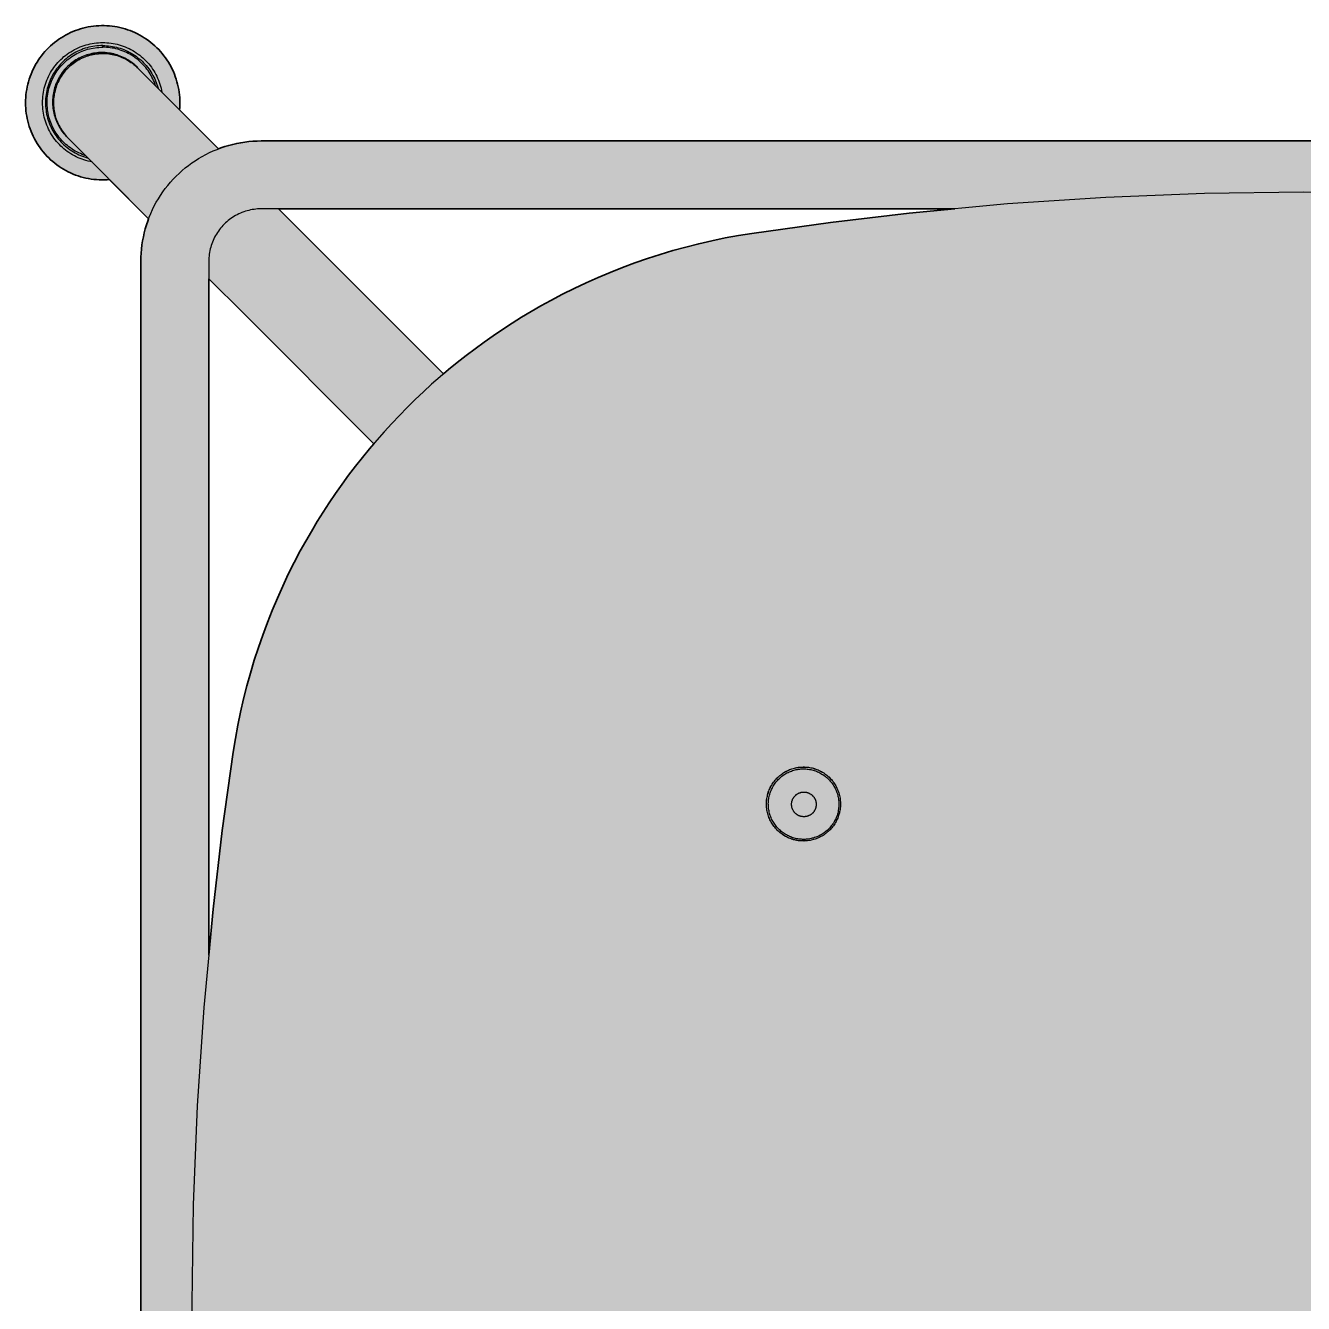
# Model space of a CAD drawing. Header units: millimetres. Extents: x 0 to 1659, y 0 to 753.
# Drawn here: x 1244.9 to 1451.8, y 546 to 753 of the extents above; entities that cross this region are included whole.
import ezdxf

# ---------------------------------------------------------------- set-up
doc = ezdxf.new("R2010")
doc.units = ezdxf.units.MM
doc.layers.add('Blocks', color=7, linetype='Continuous')
doc.layers.add('Blocks$Fill', color=7, linetype='Continuous', true_color=0xffffff)
doc.layers.add('Blocks$Inner', color=7, linetype='Continuous', lineweight=25, true_color=0x007f00)
doc.layers.add('Blocks$Outline', color=7, linetype='Continuous', lineweight=35, true_color=0xff3f3f)

# ---------------------------------------------------------------- blocks, each defined once
blk = doc.blocks.new('Soft Edge 80 Barstool High Top')
at = {"layer": 'Blocks$Fill'}
h = blk.add_hatch(color=256, dxfattribs=at)
h.paths.add_polyline_path([(526.2, -211.14), (527.05, -211.09), (527.48, -211.09), (527.91, -211.11), (528.34, -211.13), (528.77, -211.18), (529.2, -211.23), (529.63, -211.31), (530.05, -211.39), (530.47, -211.5), (530.89, -211.61), (531.3, -211.74), (531.71, -211.89), (532.11, -212.05), (532.51, -212.22), (532.9, -212.41), (533.28, -212.61), (533.66, -212.82), (534.03, -213.05), (534.39, -213.28), (534.74, -213.54), (535.09, -213.8), (535.42, -214.07), (535.75, -214.36), (536.06, -214.66), (536.36, -214.97), (536.66, -215.28), (536.94, -215.61), (537.21, -215.95), (537.47, -216.3), (537.71, -216.65), (537.95, -217.02), (538.17, -217.39), (538.38, -217.77), (538.57, -218.15), (538.75, -218.55), (538.92, -218.95), (539.08, -219.35), (539.22, -219.76), (539.34, -220.17), (539.45, -220.59), (539.55, -221.01), (539.63, -221.44), (539.7, -221.87), (539.75, -222.3), (539.79, -222.73), (539.81, -223.16), (539.82, -223.59), (539.81, -224.02), (539.79, -224.45), (539.75, -224.88), (539.7, -225.31), (539.63, -225.74), (539.55, -226.16), (539.45, -226.58), (539.34, -227), (539.22, -227.41), (539.08, -227.82), (538.93, -228.22), (538.76, -228.62), (538.58, -229.01), (538.39, -229.4), (538.18, -229.78), (537.96, -230.15), (537.73, -230.51), (537.48, -230.87), (537.22, -231.21), (536.95, -231.55), (536.67, -231.88), (536.38, -232.2), (536.08, -232.51), (535.77, -232.8), (535.44, -233.09), (535.11, -233.36), (534.77, -233.63), (534.42, -233.88), (534.06, -234.12), (533.69, -234.34), (533.32, -234.56), (532.93, -234.76), (532.55, -234.95), (532.15, -235.12), (531.75, -235.28), (531.34, -235.42), (530.93, -235.56), (530.52, -235.67), (530.1, -235.78), (529.68, -235.87), (529.25, -235.94), (528.82, -236), (528.39, -236.04), (527.96, -236.07), (527.53, -236.09), (527.1, -236.09), (526.67, -236.07), (526.24, -236.04), (525.81, -236), (525.38, -235.94), (524.96, -235.87), (524.54, -235.78), (524.12, -235.67), (523.7, -235.56), (523.29, -235.42), (522.88, -235.28), (522.48, -235.12), (522.09, -234.95), (521.7, -234.76), (521.32, -234.56), (520.94, -234.34), (520.58, -234.12), (520.22, -233.88), (519.87, -233.63), (519.52, -233.36), (519.19, -233.09), (518.87, -232.8), (518.55, -232.51), (518.25, -232.2), (517.96, -231.88), (517.68, -231.55), (517.41, -231.21), (517.15, -230.87), (516.91, -230.51), (516.68, -230.15), (516.46, -229.78), (516.25, -229.4), (516.05, -229.01), (515.87, -228.62), (515.71, -228.22), (515.55, -227.82), (515.42, -227.41), (515.29, -227), (515.18, -226.58), (515.08, -226.16), (515, -225.74), (514.94, -225.31), (514.88, -224.88), (514.85, -224.45), (514.82, -224.02), (514.82, -223.59), (514.82, -223.21), (514.84, -222.83), (514.87, -222.44), (508.56, -216.13), (507.54, -216.49), (506.91, -216.68), (506.26, -216.85), (505.61, -217), (504.96, -217.12), (504.3, -217.22), (503.64, -217.3), (502.98, -217.36), (502.31, -217.39), (501.65, -217.4), (163.41, -217.39), (162.74, -217.36), (162.08, -217.3), (161.42, -217.22), (160.76, -217.12), (160.11, -217), (159.46, -216.85), (158.81, -216.68), (158.17, -216.49), (157.54, -216.28), (157.16, -216.13), (150.85, -222.44), (150.9, -223.21), (150.9, -223.59), (150.89, -224.02), (150.87, -224.45), (150.83, -224.88), (150.78, -225.31), (150.72, -225.74), (150.63, -226.16), (150.54, -226.58), (150.43, -227), (150.3, -227.41), (150.16, -227.82), (150.01, -228.22), (149.84, -228.62), (149.66, -229.01), (149.47, -229.4), (149.26, -229.78), (149.04, -230.15), (148.81, -230.51), (148.56, -230.87), (148.31, -231.21), (148.04, -231.55), (147.76, -231.88), (147.47, -232.2), (147.16, -232.51), (146.85, -232.8), (146.53, -233.09), (146.2, -233.36), (145.85, -233.63), (145.5, -233.88), (145.14, -234.12), (144.78, -234.34), (144.4, -234.56), (144.02, -234.76), (143.63, -234.95), (143.23, -235.12), (142.83, -235.28), (142.43, -235.42), (142.02, -235.56), (141.6, -235.67), (141.18, -235.78), (140.76, -235.87), (140.34, -235.94), (139.91, -236), (139.48, -236.04), (139.05, -236.07), (138.62, -236.09), (138.19, -236.09), (137.75, -236.07), (137.32, -236.04), (136.89, -236), (136.47, -235.94), (136.04, -235.87), (135.62, -235.78), (135.2, -235.67), (134.79, -235.56), (134.37, -235.42), (133.97, -235.28), (133.57, -235.12), (133.17, -234.95), (132.78, -234.76), (132.4, -234.56), (132.03, -234.34), (131.66, -234.12), (131.3, -233.88), (130.95, -233.63), (130.61, -233.36), (130.28, -233.09), (129.95, -232.8), (129.64, -232.51), (129.34, -232.2), (129.04, -231.88), (128.76, -231.55), (128.5, -231.21), (128.24, -230.87), (127.99, -230.51), (127.76, -230.15), (127.54, -229.78), (127.33, -229.4), (127.14, -229.01), (126.96, -228.62), (126.79, -228.22), (126.64, -227.82), (126.5, -227.41), (126.38, -227), (126.26, -226.58), (126.17, -226.16), (126.09, -225.74), (126.02, -225.31), (125.97, -224.88), (125.93, -224.45), (125.91, -224.02), (125.9, -223.59), (125.91, -223.16), (125.93, -222.73), (125.97, -222.3), (126.02, -221.87), (126.09, -221.44), (126.17, -221.01), (126.27, -220.59), (126.38, -220.17), (126.5, -219.76), (126.64, -219.35), (126.8, -218.95), (126.96, -218.55), (127.15, -218.15), (127.34, -217.77), (127.55, -217.39), (127.77, -217.02), (128, -216.65), (128.25, -216.3), (128.51, -215.95), (128.78, -215.61), (129.06, -215.28), (129.35, -214.97), (129.66, -214.66), (129.97, -214.36), (130.3, -214.07), (130.63, -213.8), (130.98, -213.54), (131.33, -213.28), (131.69, -213.05), (132.06, -212.82), (132.43, -212.61), (132.82, -212.41), (133.21, -212.22), (133.61, -212.05), (134.01, -211.89), (134.42, -211.74), (134.83, -211.61), (135.24, -211.5), (135.67, -211.39), (136.09, -211.31), (136.52, -211.23), (136.94, -211.18), (137.38, -211.13), (137.81, -211.11), (138.24, -211.09), (138.67, -211.09), (139.1, -211.11), (139.52, -211.14), (145.84, -204.82), (145.49, -203.8), (145.3, -203.17), (145.13, -202.52), (144.98, -201.87), (144.86, -201.22), (144.75, -200.56), (144.67, -199.9), (144.62, -199.24), (144.58, -198.57), (144.57, -197.9), (144.58, 140.33), (144.67, 141.66), (144.75, 142.32), (144.86, 142.98), (144.98, 143.64), (145.13, 144.29), (145.3, 144.93), (145.49, 145.57), (145.7, 146.2), (145.84, 146.58), (139.52, 152.91), (138.67, 152.86), (138.24, 152.86), (137.81, 152.87), (137.38, 152.9), (136.94, 152.94), (136.52, 153), (136.09, 153.07), (135.67, 153.16), (135.24, 153.26), (134.83, 153.38), (134.42, 153.51), (134.01, 153.65), (133.61, 153.81), (133.21, 153.98), (132.82, 154.17), (132.43, 154.37), (132.06, 154.58), (131.69, 154.81), (131.33, 155.05), (130.98, 155.3), (130.63, 155.56), (130.3, 155.84), (129.97, 156.12), (129.66, 156.42), (129.35, 156.73), (129.06, 157.05), (128.78, 157.38), (128.51, 157.71), (128.25, 158.06), (128, 158.42), (127.77, 158.78), (127.55, 159.15), (127.34, 159.53), (127.15, 159.92), (126.96, 160.31), (126.8, 160.71), (126.64, 161.11), (126.5, 161.52), (126.38, 161.94), (126.27, 162.36), (126.17, 162.78), (126.09, 163.2), (126.02, 163.63), (125.97, 164.06), (125.93, 164.49), (125.91, 164.92), (125.9, 165.35), (125.91, 165.79), (125.93, 166.22), (125.97, 166.65), (126.02, 167.08), (126.09, 167.5), (126.17, 167.93), (126.26, 168.35), (126.38, 168.76), (126.5, 169.18), (126.64, 169.59), (126.79, 169.99), (126.96, 170.39), (127.14, 170.78), (127.33, 171.16), (127.54, 171.54), (127.76, 171.91), (127.99, 172.28), (128.24, 172.63), (128.5, 172.98), (128.76, 173.32), (129.04, 173.64), (129.34, 173.96), (129.64, 174.27), (129.95, 174.57), (130.28, 174.85), (130.61, 175.13), (130.95, 175.39), (131.3, 175.64), (131.66, 175.88), (132.03, 176.11), (132.4, 176.32), (132.78, 176.52), (133.17, 176.71), (133.57, 176.88), (133.97, 177.04), (134.37, 177.19), (134.79, 177.32), (135.2, 177.44), (135.62, 177.54), (136.04, 177.63), (136.47, 177.7), (136.89, 177.76), (137.32, 177.81), (137.75, 177.84), (138.19, 177.85), (138.62, 177.85), (139.05, 177.84), (139.48, 177.81), (139.91, 177.76), (140.34, 177.7), (140.76, 177.63), (141.18, 177.54), (141.6, 177.44), (142.02, 177.32), (142.43, 177.19), (142.83, 177.04), (143.23, 176.88), (143.63, 176.71), (144.02, 176.52), (144.4, 176.32), (144.78, 176.11), (145.14, 175.88), (145.5, 175.64), (145.85, 175.39), (146.2, 175.13), (146.53, 174.85), (146.85, 174.57), (147.16, 174.27), (147.47, 173.96), (147.76, 173.64), (148.04, 173.32), (148.31, 172.98), (148.56, 172.63), (148.81, 172.28), (149.04, 171.91), (149.26, 171.54), (149.47, 171.16), (149.66, 170.78), (149.84, 170.39), (150.01, 169.99), (150.16, 169.59), (150.3, 169.18), (150.43, 168.76), (150.54, 168.35), (150.63, 167.93), (150.72, 167.5), (150.78, 167.08), (150.83, 166.65), (150.87, 166.22), (150.89, 165.79), (150.9, 165.35), (150.9, 164.98), (150.88, 164.6), (150.85, 164.2), (157.16, 157.9), (158.17, 158.25), (158.81, 158.45), (159.46, 158.61), (160.11, 158.76), (160.76, 158.88), (161.42, 158.99), (162.08, 159.07), (162.74, 159.12), (163.41, 159.16), (164.07, 159.17), (502.31, 159.16), (502.98, 159.12), (503.64, 159.07), (504.3, 158.99), (504.96, 158.88), (505.61, 158.76), (506.26, 158.61), (506.91, 158.45), (507.54, 158.25), (508.18, 158.04), (508.56, 157.9), (514.87, 164.2), (514.82, 164.98), (514.82, 165.35), (514.82, 165.79), (514.85, 166.22), (514.88, 166.65), (514.94, 167.08), (515, 167.5), (515.08, 167.93), (515.18, 168.35), (515.29, 168.76), (515.42, 169.18), (515.55, 169.59), (515.71, 169.99), (515.87, 170.39), (516.05, 170.78), (516.25, 171.16), (516.46, 171.54), (516.68, 171.91), (516.91, 172.28), (517.15, 172.63), (517.41, 172.98), (517.68, 173.32), (517.96, 173.64), (518.25, 173.96), (518.55, 174.27), (518.87, 174.57), (519.19, 174.85), (519.52, 175.13), (519.87, 175.39), (520.22, 175.64), (520.58, 175.88), (520.94, 176.11), (521.32, 176.32), (521.7, 176.52), (522.09, 176.71), (522.48, 176.88), (522.88, 177.04), (523.29, 177.19), (523.7, 177.32), (524.12, 177.44), (524.54, 177.54), (524.96, 177.63), (525.38, 177.7), (525.81, 177.76), (526.24, 177.81), (526.67, 177.84), (527.1, 177.85), (527.53, 177.85), (527.96, 177.84), (528.39, 177.81), (528.82, 177.76), (529.25, 177.7), (529.68, 177.63), (530.1, 177.54), (530.52, 177.44), (530.93, 177.32), (531.34, 177.19), (531.75, 177.04), (532.15, 176.88), (532.55, 176.71), (532.93, 176.52), (533.32, 176.32), (533.69, 176.11), (534.06, 175.88), (534.42, 175.64), (534.77, 175.39), (535.11, 175.13), (535.44, 174.85), (535.77, 174.57), (536.08, 174.27), (536.38, 173.96), (536.67, 173.64), (536.95, 173.32), (537.22, 172.98), (537.48, 172.63), (537.73, 172.28), (537.96, 171.91), (538.18, 171.54), (538.39, 171.16), (538.58, 170.78), (538.76, 170.39), (538.93, 169.99), (539.08, 169.59), (539.22, 169.18), (539.34, 168.76), (539.45, 168.35), (539.55, 167.93), (539.63, 167.5), (539.7, 167.08), (539.75, 166.65), (539.79, 166.22), (539.81, 165.79), (539.82, 165.35), (539.81, 164.92), (539.79, 164.49), (539.75, 164.06), (539.7, 163.63), (539.63, 163.2), (539.55, 162.78), (539.45, 162.36), (539.34, 161.94), (539.22, 161.52), (539.08, 161.11), (538.92, 160.71), (538.75, 160.31), (538.57, 159.92), (538.38, 159.53), (538.17, 159.15), (537.95, 158.78), (537.71, 158.42), (537.47, 158.06), (537.21, 157.71), (536.94, 157.38), (536.66, 157.05), (536.36, 156.73), (536.06, 156.42), (535.75, 156.12), (535.42, 155.84), (535.09, 155.56), (534.74, 155.3), (534.39, 155.05), (534.03, 154.81), (533.66, 154.58), (533.28, 154.37), (532.9, 154.17), (532.51, 153.98), (532.11, 153.81), (531.71, 153.65), (531.3, 153.51), (530.89, 153.38), (530.47, 153.26), (530.05, 153.16), (529.63, 153.07), (529.2, 153), (528.77, 152.94), (528.34, 152.9), (527.91, 152.87), (527.48, 152.86), (527.05, 152.86), (526.61, 152.87), (526.2, 152.91), (519.88, 146.58), (520.23, 145.57), (520.42, 144.93), (520.59, 144.29), (520.74, 143.64), (520.86, 142.98), (520.96, 142.32), (521.04, 141.66), (521.1, 141), (521.13, 140.33), (521.15, 139.67), (521.13, -198.57), (521.1, -199.24), (521.04, -199.9), (520.96, -200.56), (520.86, -201.22), (520.74, -201.87), (520.59, -202.52), (520.42, -203.17), (520.23, -203.8), (520.02, -204.43), (519.88, -204.82)], flags=0)
h.paths.add_polyline_path([(483.42, 110.12), (486.93, 105.78), (488.94, 103.03), (490.86, 100.22), (492.67, 97.35), (494.4, 94.42), (496.01, 91.43), (497.53, 88.39), (498.94, 85.29), (500.25, 82.15), (501.45, 78.97), (502.54, 75.75), (503.52, 72.5), (504.39, 69.21), (505.15, 65.89), (505.79, 62.56), (506.32, 59.2), (508.67, 41.63), (510.15, 27.45), (510.15, 136.85)], flags=0)
h.paths.add_polyline_path([(389.42, 148.17), (421.18, 144.35), (424.53, 143.82), (427.87, 143.17), (431.19, 142.41), (434.47, 141.55), (437.73, 140.56), (440.95, 139.47), (444.13, 138.27), (447.27, 136.97), (450.36, 135.55), (453.41, 134.04), (456.4, 132.42), (459.33, 130.7), (462.2, 128.88), (465.01, 126.96), (467.75, 124.95), (470.43, 122.85), (472.1, 121.44), (498.83, 148.17)], flags=0)
h.paths.add_polyline_path([(193.61, 121.45), (195.82, 123.28), (197.25, 124.41), (198.7, 125.51), (200.16, 126.58), (201.65, 127.63), (203.16, 128.65), (204.69, 129.64), (206.23, 130.61), (207.8, 131.55), (209.38, 132.46), (210.98, 133.34), (212.86, 134.33), (214.76, 135.28), (216.68, 136.19), (218.63, 137.06), (220.6, 137.88), (222.59, 138.67), (224.6, 139.42), (226.63, 140.12), (228.68, 140.79), (230.75, 141.41), (232.84, 141.98), (234.94, 142.52), (237.07, 143), (239.21, 143.45), (241.37, 143.85), (243.54, 144.2), (256.25, 145.97), (269, 147.47), (276.42, 148.17), (166.89, 148.17)], flags=0)
h.paths.add_polyline_path([(155.57, 27.32), (157.77, 47.49), (159.54, 60.2), (159.9, 62.37), (160.29, 64.53), (160.74, 66.67), (161.22, 68.8), (161.76, 70.9), (162.33, 72.99), (162.95, 75.06), (163.62, 77.11), (164.32, 79.14), (165.07, 81.15), (165.86, 83.14), (166.69, 85.11), (167.55, 87.06), (168.46, 88.98), (169.41, 90.88), (170.4, 92.76), (171.28, 94.36), (172.19, 95.94), (173.13, 97.51), (174.1, 99.06), (175.09, 100.58), (176.11, 102.09), (177.16, 103.58), (178.23, 105.04), (179.33, 106.49), (180.46, 107.92), (181.61, 109.32), (182.3, 110.13), (155.57, 136.85)], flags=0)
h.paths.add_polyline_path([(182.3, -168.36), (178.79, -164.01), (176.78, -161.27), (174.86, -158.46), (173.04, -155.59), (171.32, -152.66), (169.7, -149.67), (168.19, -146.62), (166.77, -143.53), (165.47, -140.39), (164.27, -137.21), (163.18, -133.99), (162.2, -130.73), (161.33, -127.45), (160.57, -124.13), (159.92, -120.79), (159.39, -117.43), (157.04, -99.86), (155.57, -85.68), (155.57, -195.09)], flags=0)
h.paths.add_polyline_path([(276.29, -206.4), (244.54, -202.58), (241.18, -202.05), (237.85, -201.41), (234.53, -200.65), (231.24, -199.78), (227.99, -198.8), (224.77, -197.71), (221.59, -196.51), (218.45, -195.2), (215.35, -193.79), (212.31, -192.27), (209.32, -190.65), (206.39, -188.93), (203.52, -187.11), (200.71, -185.2), (197.96, -183.19), (195.29, -181.09), (193.62, -179.67), (166.89, -206.4)], flags=0)
h.paths.add_polyline_path([(510.15, -85.56), (507.95, -105.72), (506.17, -118.43), (505.82, -120.61), (505.42, -122.77), (504.98, -124.91), (504.49, -127.03), (503.96, -129.14), (503.38, -131.23), (502.76, -133.3), (502.1, -135.35), (501.4, -137.38), (500.65, -139.39), (499.86, -141.38), (499.03, -143.35), (498.16, -145.29), (497.25, -147.22), (496.31, -149.12), (495.32, -150.99), (494.44, -152.6), (493.52, -154.18), (492.59, -155.75), (491.62, -157.29), (490.63, -158.82), (489.6, -160.33), (488.56, -161.81), (487.48, -163.28), (486.38, -164.73), (485.26, -166.15), (484.11, -167.56), (483.42, -168.37), (510.15, -195.09)], flags=0)
h.paths.add_polyline_path([(472.11, -179.68), (469.9, -181.52), (468.47, -182.64), (467.02, -183.74), (465.55, -184.82), (464.07, -185.86), (462.56, -186.88), (461.03, -187.88), (459.49, -188.84), (457.92, -189.78), (456.34, -190.69), (454.74, -191.58), (452.86, -192.57), (450.96, -193.51), (449.03, -194.42), (447.09, -195.29), (445.12, -196.12), (443.13, -196.91), (441.12, -197.66), (439.09, -198.36), (437.04, -199.02), (434.97, -199.64), (432.88, -200.22), (430.77, -200.75), (428.65, -201.24), (426.51, -201.68), (424.35, -202.08), (422.17, -202.43), (409.46, -204.21), (396.72, -205.71), (389.3, -206.4), (498.83, -206.4)], flags=0)
at = {"layer": 'Blocks$Inner'}
for p, q in [((144.05, 171.01), (157.16, 157.9)), ((145.84, 146.58), (132.73, 159.69)), ((276.42, 148.17), (164.07, 148.17)), ((172.54, 142.51), (193.61, 121.45)), ((155.57, 139.67), (155.57, 27.32)), ((182.3, 110.13), (161.23, 131.2))]:
    blk.add_line(p, q, dxfattribs=at)
for points in [[(150.85, 164.2), (150.88, 164.6), (150.9, 164.98), (150.9, 165.35), (150.89, 165.79), (150.87, 166.22), (150.83, 166.65), (150.78, 167.08), (150.72, 167.5), (150.63, 167.93), (150.54, 168.35), (150.43, 168.76), (150.3, 169.18), (150.16, 169.59), (150.01, 169.99), (149.84, 170.39), (149.66, 170.78), (149.47, 171.16), (149.26, 171.54), (149.04, 171.91), (148.81, 172.28), (148.56, 172.63), (148.31, 172.98), (148.04, 173.32), (147.76, 173.64), (147.47, 173.96), (147.16, 174.27), (146.85, 174.57), (146.53, 174.85), (146.2, 175.13), (145.85, 175.39), (145.5, 175.64), (145.14, 175.88), (144.78, 176.11), (144.4, 176.32), (144.02, 176.52), (143.63, 176.71), (143.23, 176.88), (142.83, 177.04), (142.43, 177.19), (142.02, 177.32), (141.6, 177.44), (141.18, 177.54), (140.76, 177.63), (140.34, 177.7), (139.91, 177.76), (139.48, 177.81), (139.05, 177.84), (138.62, 177.85), (138.19, 177.85), (137.75, 177.84), (137.32, 177.81), (136.89, 177.76), (136.47, 177.7), (136.04, 177.63), (135.62, 177.54), (135.2, 177.44), (134.79, 177.32), (134.37, 177.19), (133.97, 177.04), (133.57, 176.88), (133.17, 176.71), (132.78, 176.52), (132.4, 176.32), (132.03, 176.11), (131.66, 175.88), (131.3, 175.64), (130.95, 175.39), (130.61, 175.13), (130.28, 174.85), (129.95, 174.57), (129.64, 174.27), (129.34, 173.96), (129.04, 173.64), (128.76, 173.32), (128.5, 172.98), (128.24, 172.63), (127.99, 172.28), (127.76, 171.91), (127.54, 171.54), (127.33, 171.16), (127.14, 170.78), (126.96, 170.39), (126.79, 169.99), (126.64, 169.59), (126.5, 169.18), (126.38, 168.76), (126.26, 168.35), (126.17, 167.93), (126.09, 167.5), (126.02, 167.08), (125.97, 166.65), (125.93, 166.22), (125.91, 165.79), (125.9, 165.35), (125.91, 164.92), (125.93, 164.49), (125.97, 164.06), (126.02, 163.63), (126.09, 163.2), (126.17, 162.78), (126.27, 162.36), (126.38, 161.94), (126.5, 161.52), (126.64, 161.11), (126.8, 160.71), (126.96, 160.31), (127.15, 159.92), (127.34, 159.53), (127.55, 159.15), (127.77, 158.78), (128, 158.42), (128.25, 158.06), (128.51, 157.71), (128.78, 157.38), (129.06, 157.05), (129.35, 156.73), (129.66, 156.42), (129.97, 156.12), (130.3, 155.84), (130.63, 155.56), (130.98, 155.3), (131.33, 155.05), (131.69, 154.81), (132.06, 154.58), (132.43, 154.37), (132.82, 154.17), (133.21, 153.98), (133.61, 153.81), (134.01, 153.65), (134.42, 153.51), (134.83, 153.38), (135.24, 153.26), (135.67, 153.16), (136.09, 153.07), (136.52, 153), (136.94, 152.94), (137.38, 152.9), (137.81, 152.87), (138.24, 152.86), (138.67, 152.86), (139.1, 152.87), (139.54, 152.91)], [(136.69, 155.76), (136.35, 155.82), (136.02, 155.9), (135.69, 155.99), (135.37, 156.09), (135.05, 156.2), (134.73, 156.32), (134.42, 156.46), (134.11, 156.6), (133.81, 156.75), (133.51, 156.92), (133.22, 157.1), (132.94, 157.28), (132.66, 157.48), (132.39, 157.68), (132.12, 157.9), (131.87, 158.12), (131.62, 158.35), (131.38, 158.59), (131.15, 158.84), (130.93, 159.1), (130.71, 159.36), (130.51, 159.63), (130.31, 159.91), (130.13, 160.2), (129.95, 160.49), (129.79, 160.78), (129.63, 161.09), (129.49, 161.4), (129.36, 161.71), (129.24, 162.03), (129.13, 162.35), (129.03, 162.67), (128.94, 163), (128.86, 163.33), (128.8, 163.66), (128.75, 164), (128.7, 164.34), (128.68, 164.68), (128.66, 165.02), (128.65, 165.35), (128.66, 165.69), (128.68, 166.03), (128.7, 166.37), (128.75, 166.71), (128.8, 167.05), (128.86, 167.38), (128.94, 167.71), (129.03, 168.04), (129.13, 168.37), (129.24, 168.69), (129.36, 169), (129.49, 169.32), (129.64, 169.63), (129.79, 169.93), (129.96, 170.23), (130.13, 170.52), (130.32, 170.8), (130.51, 171.08), (130.72, 171.35), (130.93, 171.62), (131.15, 171.87), (131.38, 172.12), (131.62, 172.36), (131.87, 172.6), (132.13, 172.82), (132.39, 173.03), (132.66, 173.24), (132.94, 173.43), (133.23, 173.62), (133.52, 173.79), (133.82, 173.96), (134.12, 174.11), (134.43, 174.26), (134.74, 174.39), (135.06, 174.51), (135.38, 174.62), (135.7, 174.72), (136.03, 174.81), (136.36, 174.89), (136.7, 174.95), (137.03, 175.01), (137.37, 175.05), (137.71, 175.08), (138.05, 175.1), (138.39, 175.1), (138.73, 175.1), (139.07, 175.08), (139.41, 175.05), (139.75, 175.01), (140.08, 174.96), (140.41, 174.89), (140.75, 174.82), (141.07, 174.73), (141.4, 174.63), (141.72, 174.52), (142.04, 174.4), (142.35, 174.27), (142.66, 174.13), (142.96, 173.97), (143.26, 173.81), (143.55, 173.63), (143.84, 173.45), (144.12, 173.25), (144.39, 173.05), (144.65, 172.84), (144.91, 172.61), (145.16, 172.38), (145.4, 172.14), (145.63, 171.89), (145.86, 171.64), (146.07, 171.37), (146.28, 171.1), (146.47, 170.82), (146.66, 170.54), (146.83, 170.25), (147, 169.95), (147.16, 169.65), (147.3, 169.34), (147.43, 169.03), (147.56, 168.71), (147.67, 168.39), (147.77, 168.06), (147.86, 167.74), (147.93, 167.4), (148, 167.07)], [(146.97, 168.1), (146.88, 168.39), (146.77, 168.67), (146.65, 168.96), (146.52, 169.24), (146.38, 169.51), (146.24, 169.78), (146.08, 170.04), (145.92, 170.3), (145.75, 170.56), (145.56, 170.8), (145.37, 171.05), (145.18, 171.28), (144.97, 171.51), (144.76, 171.73), (144.54, 171.94), (144.31, 172.15), (144.07, 172.34), (143.83, 172.53), (143.58, 172.71), (143.33, 172.89), (143.07, 173.05), (142.81, 173.2), (142.54, 173.35), (142.26, 173.49), (141.98, 173.61), (141.7, 173.73), (141.41, 173.84), (141.12, 173.93), (140.83, 174.02), (140.53, 174.1), (140.23, 174.17), (139.93, 174.22), (139.62, 174.27), (139.32, 174.31), (139.01, 174.33), (138.71, 174.35), (138.4, 174.35), (138.4, 174.62), (138.08, 174.61), (137.76, 174.6), (137.44, 174.57), (137.12, 174.53), (136.8, 174.48), (136.48, 174.42), (136.17, 174.35), (135.86, 174.26), (135.55, 174.17), (135.25, 174.07), (134.95, 173.95), (134.65, 173.83), (134.36, 173.69), (134.07, 173.54), (133.79, 173.39), (133.51, 173.22), (133.24, 173.05), (132.98, 172.86), (132.72, 172.67), (132.47, 172.47), (132.22, 172.26), (131.99, 172.04), (131.76, 171.81), (131.54, 171.58), (131.33, 171.34), (131.12, 171.09), (130.93, 170.83), (130.74, 170.57), (130.57, 170.3), (130.4, 170.02), (130.24, 169.74), (130.09, 169.46), (129.96, 169.16), (129.83, 168.87), (129.71, 168.57), (129.61, 168.27), (129.51, 167.96), (129.43, 167.65), (129.35, 167.33), (129.29, 167.02), (129.24, 166.7), (129.19, 166.38), (129.16, 166.06), (129.14, 165.74), (129.14, 165.42), (129.14, 165.1), (129.16, 164.77), (129.18, 164.45), (129.22, 164.13), (129.27, 163.81), (129.32, 163.5), (129.39, 163.18), (129.48, 162.87), (129.57, 162.56), (129.67, 162.26), (129.78, 161.96), (129.91, 161.66), (130.04, 161.37), (130.18, 161.08), (130.34, 160.8), (130.5, 160.52), (130.67, 160.25), (130.86, 159.98), (131.05, 159.72), (131.25, 159.47), (131.46, 159.22), (131.67, 158.99), (131.9, 158.76), (132.13, 158.53), (132.37, 158.32), (132.62, 158.12), (132.88, 157.92), (133.14, 157.73), (133.41, 157.55), (133.68, 157.38), (133.96, 157.22), (134.24, 157.08), (134.53, 156.94), (134.83, 156.81), (135.13, 156.69), (135.43, 156.58), (135.74, 156.48), (136.05, 156.39)], [(135.66, 156.78), (135.37, 156.88), (135.07, 156.99), (134.79, 157.11), (134.51, 157.24), (134.23, 157.38), (133.95, 157.53), (133.69, 157.69), (133.43, 157.86), (133.17, 158.03), (132.92, 158.22), (132.68, 158.41), (132.44, 158.61), (132.21, 158.82), (131.99, 159.04), (131.77, 159.26), (131.57, 159.5), (131.37, 159.74), (131.18, 159.98), (131, 160.24), (130.83, 160.49), (130.66, 160.76), (130.51, 161.03), (130.36, 161.3), (130.23, 161.58), (130.1, 161.87), (129.99, 162.16), (129.88, 162.45), (129.79, 162.74), (129.7, 163.04), (129.63, 163.35), (129.56, 163.65), (129.51, 163.96), (129.47, 164.26), (129.44, 164.57), (129.41, 164.88), (129.4, 165.19), (129.4, 165.5), (129.41, 165.81), (129.43, 166.13), (129.47, 166.43), (129.51, 166.74), (129.56, 167.05), (129.63, 167.35), (129.7, 167.65), (129.78, 167.95), (129.88, 168.25), (129.98, 168.54), (130.1, 168.83), (130.22, 169.12), (130.36, 169.4), (130.5, 169.67), (130.66, 169.94), (130.82, 170.21), (130.99, 170.46), (131.17, 170.72), (131.36, 170.96), (131.56, 171.2), (131.77, 171.44), (131.98, 171.66), (132.2, 171.88), (132.43, 172.09), (132.67, 172.29), (132.91, 172.49), (133.16, 172.67), (133.42, 172.85), (133.68, 173.02), (133.94, 173.17), (134.22, 173.32), (134.49, 173.46), (134.78, 173.59), (135.06, 173.71), (135.35, 173.82), (135.65, 173.92), (135.95, 174.01), (136.25, 174.09), (136.55, 174.16), (136.85, 174.22), (137.16, 174.27), (137.47, 174.31), (137.78, 174.33), (138.09, 174.35), (138.4, 174.35)], [(138.4, 174.62), (138.72, 174.61), (139.04, 174.6), (139.36, 174.57), (139.68, 174.53), (140, 174.48), (140.31, 174.42), (140.62, 174.35), (140.93, 174.27), (141.24, 174.17), (141.54, 174.07), (141.84, 173.96), (142.14, 173.83), (142.43, 173.7), (142.71, 173.55), (142.99, 173.4), (143.27, 173.24), (143.54, 173.06), (143.8, 172.88), (144.06, 172.69), (144.31, 172.49), (144.55, 172.28), (144.79, 172.07), (145.02, 171.84), (145.24, 171.61), (145.45, 171.37), (145.65, 171.12), (145.85, 170.87), (146.03, 170.61), (146.21, 170.34), (146.38, 170.07), (146.54, 169.79), (146.69, 169.5), (146.82, 169.21), (146.95, 168.92), (147.07, 168.62), (147.18, 168.32), (147.28, 168.02), (147.36, 167.71)], [(138.42, 173.33), (138.27, 173.49), (137.99, 173.48), (137.71, 173.47), (137.44, 173.44), (137.16, 173.41), (136.89, 173.37), (136.62, 173.31), (136.35, 173.25), (136.08, 173.18), (135.82, 173.1), (135.56, 173.01), (135.3, 172.91), (135.04, 172.81), (134.79, 172.69), (134.54, 172.56), (134.3, 172.43), (134.06, 172.29), (133.83, 172.14), (133.6, 171.98), (133.38, 171.82), (133.17, 171.64), (132.96, 171.46), (132.75, 171.28), (132.56, 171.08), (132.37, 170.88), (132.18, 170.67), (132.01, 170.46), (131.84, 170.24), (131.68, 170.01), (131.53, 169.78), (131.38, 169.55), (131.24, 169.31), (131.12, 169.06), (131, 168.81), (130.89, 168.56), (130.78, 168.3), (130.69, 168.04), (130.61, 167.78), (130.53, 167.51), (130.47, 167.24), (130.41, 166.97), (130.37, 166.7), (130.33, 166.42), (130.3, 166.15), (130.28, 165.87), (130.27, 165.59), (130.27, 165.32), (130.29, 165.04), (130.31, 164.77), (130.34, 164.49), (130.37, 164.22), (130.42, 163.94), (130.48, 163.67), (130.55, 163.4), (130.62, 163.14), (130.71, 162.88), (130.8, 162.62), (130.91, 162.36), (131.02, 162.11), (131.14, 161.86), (131.27, 161.61), (131.41, 161.37), (131.56, 161.14), (131.71, 160.91), (131.87, 160.68), (132.04, 160.47), (132.22, 160.25), (132.4, 160.05), (132.6, 159.85)], [(132.73, 159.69), (132.54, 159.89), (132.36, 160.1), (132.18, 160.31), (132.01, 160.53), (131.84, 160.76), (131.69, 160.99), (131.54, 161.23), (131.4, 161.47), (131.27, 161.72), (131.15, 161.97), (131.04, 162.22), (130.93, 162.48), (130.84, 162.74), (130.75, 163.01), (130.67, 163.28), (130.61, 163.55), (130.55, 163.82), (130.5, 164.09), (130.46, 164.37), (130.44, 164.65), (130.42, 164.93), (130.41, 165.2), (130.41, 165.48), (130.42, 165.76), (130.44, 166.04), (130.47, 166.32), (130.51, 166.59), (130.56, 166.87), (130.61, 167.14), (130.68, 167.41), (130.76, 167.68), (130.85, 167.94), (130.94, 168.2), (131.05, 168.46), (131.16, 168.72), (131.28, 168.97), (131.42, 169.21), (131.56, 169.45), (131.7, 169.69), (131.86, 169.92), (132.02, 170.15), (132.2, 170.36), (132.38, 170.58), (132.56, 170.78), (132.76, 170.98), (132.96, 171.18), (133.16, 171.37), (133.38, 171.55), (133.6, 171.72), (133.82, 171.88), (134.05, 172.04), (134.29, 172.19), (134.53, 172.33), (134.77, 172.46), (135.02, 172.58), (135.28, 172.69), (135.54, 172.8), (135.8, 172.89), (136.06, 172.98), (136.33, 173.06), (136.6, 173.13), (136.87, 173.18), (137.15, 173.23), (137.42, 173.27), (137.7, 173.3), (137.98, 173.32), (138.26, 173.33), (138.54, 173.33), (138.82, 173.32), (139.09, 173.31), (139.37, 173.28), (139.65, 173.24), (139.92, 173.19), (140.19, 173.13), (140.46, 173.07), (140.73, 172.99), (141, 172.9), (141.26, 172.81), (141.52, 172.71), (141.77, 172.59), (142.02, 172.47), (142.27, 172.34), (142.51, 172.2), (142.75, 172.05), (142.98, 171.9), (143.21, 171.74), (143.43, 171.56), (143.64, 171.39), (143.85, 171.2), (144.05, 171.01)], [(143.91, 171.16), (144.06, 171.01), (143.87, 171.2), (143.66, 171.38), (143.46, 171.55), (143.24, 171.72), (143.02, 171.88), (142.79, 172.04), (142.56, 172.18), (142.33, 172.32), (142.09, 172.45), (141.84, 172.57), (141.59, 172.68), (141.34, 172.79), (141.09, 172.88), (140.83, 172.97), (140.56, 173.05), (140.3, 173.11), (140.03, 173.17), (139.77, 173.22), (139.5, 173.26), (139.22, 173.3), (138.95, 173.32), (138.68, 173.33), (138.41, 173.33), (138.13, 173.33), (137.85, 173.31), (137.58, 173.29), (137.3, 173.25), (137.03, 173.21), (136.76, 173.16), (136.49, 173.1), (136.22, 173.02), (135.96, 172.94), (135.7, 172.85), (135.44, 172.75), (135.18, 172.65), (134.93, 172.53), (134.69, 172.4), (134.45, 172.27), (134.21, 172.13), (133.98, 171.98), (133.75, 171.82), (133.53, 171.66), (133.31, 171.48), (133.1, 171.3), (132.9, 171.11), (132.7, 170.92), (132.51, 170.72), (132.33, 170.51), (132.15, 170.3), (131.99, 170.08), (131.83, 169.85), (131.67, 169.62), (131.53, 169.39), (131.39, 169.14), (131.27, 168.9), (131.15, 168.65), (131.04, 168.4), (130.94, 168.14), (130.84, 167.88), (130.76, 167.62), (130.69, 167.35), (130.62, 167.08), (130.56, 166.81), (130.52, 166.54), (130.48, 166.26), (130.45, 165.99), (130.44, 165.71), (130.43, 165.44), (130.43, 165.16), (130.44, 164.88), (130.46, 164.61), (130.49, 164.33), (130.53, 164.06), (130.58, 163.79), (130.64, 163.52), (130.7, 163.25), (130.78, 162.98), (130.87, 162.72), (130.96, 162.46), (131.06, 162.2), (131.18, 161.95), (131.3, 161.7), (131.43, 161.46), (131.56, 161.22), (131.71, 160.98), (131.87, 160.75), (132.03, 160.53), (132.2, 160.31), (132.37, 160.1), (132.56, 159.89), (132.75, 159.69), (132.6, 159.85), (132.67, 159.77)], [(143.99, 171.08), (143.79, 171.28), (143.59, 171.47), (143.38, 171.65), (143.16, 171.82), (142.94, 171.99), (142.71, 172.14), (142.48, 172.29), (142.24, 172.44), (142, 172.57), (141.75, 172.7), (141.5, 172.81), (141.24, 172.92), (140.98, 173.02), (140.72, 173.11), (140.46, 173.19), (140.19, 173.26), (139.92, 173.32), (139.65, 173.37), (139.37, 173.41), (139.1, 173.45), (138.82, 173.47), (138.54, 173.48), (138.27, 173.49)], [(144.57, -197.9), (144.57, 139.67), (144.58, 140.33), (144.62, 141), (144.67, 141.66), (144.75, 142.32), (144.86, 142.98), (144.98, 143.64), (145.13, 144.29), (145.3, 144.93), (145.49, 145.57), (145.7, 146.2), (145.93, 146.82), (146.19, 147.44), (146.46, 148.04), (146.76, 148.64), (147.08, 149.23), (147.41, 149.8), (147.77, 150.36), (148.14, 150.91), (148.53, 151.45), (148.95, 151.97), (149.38, 152.48), (149.82, 152.98), (150.28, 153.46), (150.76, 153.92), (151.26, 154.37), (151.77, 154.79), (152.29, 155.21), (152.83, 155.6), (153.38, 155.97), (153.94, 156.33), (154.52, 156.67), (155.1, 156.98), (155.7, 157.28), (156.3, 157.55), (156.92, 157.81), (157.54, 158.04), (158.17, 158.25), (158.81, 158.45), (159.46, 158.61), (160.11, 158.76), (160.76, 158.88), (161.42, 158.99), (162.08, 159.07), (162.74, 159.12), (163.41, 159.16), (164.07, 159.17), (501.65, 159.17)], [(350.58, 150.62), (332.86, 150.88), (316.86, 150.67), (300.88, 150.03), (284.92, 148.96), (269, 147.47), (256.25, 145.97), (243.54, 144.2), (241.37, 143.85), (239.21, 143.45), (237.07, 143), (234.94, 142.52), (232.84, 141.98), (230.75, 141.41), (228.68, 140.79), (226.63, 140.12), (224.6, 139.42), (222.59, 138.67), (220.6, 137.88), (218.63, 137.06), (216.68, 136.19), (214.76, 135.28), (212.86, 134.33), (210.98, 133.34), (209.38, 132.46), (207.8, 131.55), (206.23, 130.61), (204.69, 129.64), (203.16, 128.65), (201.65, 127.63), (200.16, 126.58), (198.7, 125.51), (197.25, 124.41), (195.82, 123.28), (194.42, 122.13), (193.03, 120.96), (191.67, 119.76), (190.33, 118.54), (189.02, 117.29), (187.72, 116.02), (186.45, 114.72), (185.21, 113.41), (183.98, 112.07), (182.78, 110.71), (181.61, 109.32), (180.46, 107.92), (179.33, 106.49), (178.23, 105.04), (177.16, 103.58), (176.11, 102.09), (175.09, 100.58), (174.1, 99.06), (173.13, 97.51), (172.19, 95.94), (171.28, 94.36), (170.4, 92.76), (169.41, 90.88), (168.46, 88.98), (167.55, 87.06), (166.69, 85.11), (165.86, 83.14), (165.07, 81.15), (164.32, 79.14), (163.62, 77.11), (162.95, 75.06), (162.33, 72.99), (161.76, 70.9), (161.22, 68.8), (160.74, 66.67), (160.29, 64.53), (159.9, 62.37), (159.54, 60.2), (157.77, 47.49), (156.27, 34.75), (154.78, 18.82), (153.71, 2.87), (153.07, -13.12), (152.86, -29.12), (153.12, -46.84)], [(164.07, 148.17), (163.78, 148.16), (163.49, 148.15), (163.2, 148.12), (162.92, 148.09), (162.63, 148.04), (162.34, 147.99), (162.06, 147.93), (161.78, 147.85), (161.5, 147.77), (161.23, 147.68), (160.95, 147.58), (160.69, 147.46), (160.42, 147.34), (160.16, 147.22), (159.91, 147.08), (159.66, 146.93), (159.41, 146.78), (159.17, 146.61), (158.94, 146.44), (158.71, 146.26), (158.49, 146.07), (158.27, 145.88), (158.06, 145.68), (157.86, 145.47), (157.67, 145.25), (157.48, 145.03), (157.3, 144.8), (157.13, 144.57), (156.97, 144.33), (156.81, 144.08), (156.66, 143.83), (156.53, 143.58), (156.4, 143.32), (156.28, 143.05), (156.17, 142.79), (156.06, 142.51), (155.97, 142.24), (155.89, 141.96), (155.81, 141.68), (155.75, 141.4), (155.7, 141.11), (155.65, 140.83), (155.62, 140.54), (155.59, 140.25), (155.58, 139.96), (155.57, 139.67)], [(166.89, 148.17), (172.54, 142.51)], [(161.23, 131.2), (155.57, 136.85)], [(247.65, 47.54), (247.51, 47.68), (247.37, 47.84), (247.24, 48), (247.11, 48.16), (246.99, 48.33), (246.87, 48.5), (246.76, 48.68), (246.66, 48.86), (246.56, 49.04), (246.47, 49.22), (246.39, 49.41), (246.31, 49.6), (246.24, 49.8), (246.17, 50), (246.11, 50.2), (246.06, 50.4), (246.02, 50.6), (245.98, 50.8), (245.95, 51.01), (245.93, 51.21), (245.91, 51.42), (245.91, 51.63), (245.9, 51.83), (245.91, 52.04), (245.92, 52.25), (245.94, 52.45), (245.97, 52.66), (246, 52.86), (246.05, 53.07), (246.09, 53.27), (246.15, 53.47), (246.21, 53.66), (246.28, 53.86), (246.36, 54.05), (246.44, 54.24), (246.53, 54.43), (246.62, 54.61), (246.72, 54.79), (246.83, 54.97), (246.94, 55.14), (247.06, 55.31), (247.19, 55.48), (247.32, 55.64), (247.45, 55.8), (247.6, 55.95), (247.74, 56.09), (247.89, 56.23), (248.05, 56.37), (248.21, 56.5), (248.38, 56.62), (248.55, 56.74), (248.72, 56.86), (248.9, 56.96), (249.08, 57.06), (249.26, 57.16), (249.45, 57.25), (249.64, 57.33), (249.83, 57.4), (250.03, 57.47), (250.23, 57.53), (250.43, 57.59), (250.63, 57.63), (250.83, 57.67), (251.04, 57.71), (251.24, 57.73), (251.45, 57.75), (251.66, 57.77), (251.86, 57.77), (252.07, 57.77), (252.27, 57.76), (252.48, 57.74), (252.68, 57.72), (252.89, 57.69), (253.09, 57.65), (253.29, 57.61), (253.49, 57.56), (253.69, 57.5), (253.89, 57.43), (254.08, 57.36), (254.27, 57.29), (254.46, 57.2), (254.64, 57.11), (254.82, 57.01), (255, 56.91), (255.18, 56.8), (255.35, 56.68), (255.52, 56.56), (255.68, 56.43), (255.84, 56.3), (255.99, 56.16), (256.14, 56.02), (256.28, 55.87), (256.42, 55.72), (256.55, 55.56), (256.68, 55.4), (256.8, 55.23), (256.92, 55.06), (257.03, 54.88), (257.13, 54.7), (257.23, 54.52), (257.32, 54.33), (257.4, 54.14), (257.48, 53.95), (257.55, 53.76), (257.62, 53.56), (257.67, 53.36), (257.73, 53.16), (257.77, 52.96), (257.81, 52.75), (257.84, 52.55), (257.86, 52.34), (257.88, 52.14), (257.88, 51.93), (257.88, 51.72), (257.88, 51.52), (257.87, 51.31), (257.85, 51.1), (257.82, 50.9), (257.78, 50.69), (257.74, 50.49), (257.7, 50.29), (257.64, 50.09), (257.58, 49.89), (257.51, 49.7), (257.43, 49.5), (257.35, 49.31), (257.26, 49.13), (257.17, 48.94), (257.07, 48.76), (256.96, 48.58), (256.85, 48.41), (256.73, 48.24), (256.6, 48.08), (256.47, 47.92), (256.33, 47.76), (256.19, 47.61), (256.05, 47.46), (255.89, 47.32), (255.74, 47.19), (255.58, 47.06), (255.41, 46.93), (255.24, 46.81), (255.07, 46.7), (254.89, 46.59), (254.71, 46.49), (254.53, 46.4), (254.34, 46.31), (254.15, 46.23), (253.95, 46.15), (253.76, 46.09), (253.56, 46.02), (253.36, 45.97), (253.16, 45.92), (252.96, 45.88), (252.75, 45.85), (252.55, 45.82), (252.34, 45.8), (252.13, 45.79), (251.93, 45.78), (251.72, 45.79), (251.52, 45.8), (251.31, 45.81), (251.1, 45.83), (250.9, 45.87), (250.7, 45.9), (250.5, 45.95), (250.3, 46), (250.1, 46.06), (249.9, 46.12), (249.71, 46.19), (249.52, 46.27), (249.33, 46.35), (249.15, 46.45), (248.96, 46.54), (248.79, 46.65), (248.61, 46.76), (248.44, 46.87), (248.27, 46.99), (248.11, 47.12), (247.95, 47.25), (247.8, 47.39), (247.65, 47.54), (247.64, 47.54), (247.5, 47.69), (247.36, 47.85), (247.23, 48.01), (247.1, 48.17), (246.98, 48.34), (246.86, 48.51), (246.75, 48.69), (246.65, 48.86), (246.55, 49.05), (246.46, 49.23), (246.38, 49.42), (246.3, 49.61), (246.23, 49.81), (246.16, 50.01), (246.1, 50.2), (246.05, 50.41), (246.01, 50.61), (245.97, 50.81), (245.94, 51.02), (245.92, 51.22), (245.9, 51.43), (245.9, 51.64), (245.89, 51.84), (245.9, 52.05), (245.91, 52.26), (245.93, 52.46), (245.96, 52.67), (245.99, 52.87), (246.04, 53.08), (246.08, 53.28), (246.14, 53.48), (246.2, 53.67), (246.27, 53.87), (246.35, 54.06), (246.43, 54.25), (246.52, 54.44), (246.61, 54.62), (246.71, 54.8), (246.82, 54.98), (246.93, 55.15), (247.05, 55.32), (247.18, 55.49), (247.31, 55.65), (247.45, 55.81), (247.59, 55.96), (247.73, 56.1), (247.89, 56.24), (248.04, 56.38), (248.2, 56.51), (248.37, 56.63), (248.54, 56.75), (248.71, 56.87), (248.89, 56.97), (249.07, 57.07), (249.25, 57.17), (249.44, 57.26), (249.63, 57.34), (249.83, 57.41), (250.02, 57.48), (250.22, 57.54), (250.42, 57.6), (250.62, 57.64), (250.82, 57.68), (251.03, 57.72), (251.23, 57.74), (251.44, 57.76), (251.65, 57.77), (251.85, 57.78), (252.06, 57.78), (252.26, 57.77), (252.47, 57.75), (252.67, 57.73), (252.88, 57.7), (253.08, 57.66), (253.28, 57.62), (253.48, 57.57), (253.68, 57.51), (253.88, 57.44), (254.07, 57.37), (254.26, 57.29), (254.45, 57.21), (254.63, 57.12), (254.82, 57.02), (254.99, 56.92), (255.17, 56.81), (255.34, 56.69), (255.51, 56.57), (255.67, 56.44), (255.83, 56.31), (255.98, 56.17), (256.13, 56.03), (256.14, 56.02), (256.28, 55.87), (256.42, 55.72), (256.55, 55.56), (256.68, 55.4), (256.8, 55.23), (256.92, 55.06), (257.03, 54.88), (257.13, 54.7), (257.23, 54.52), (257.32, 54.33), (257.4, 54.14), (257.48, 53.95), (257.55, 53.76), (257.62, 53.56), (257.67, 53.36), (257.73, 53.16), (257.77, 52.96), (257.81, 52.75), (257.84, 52.55), (257.86, 52.34), (257.87, 52.14), (257.88, 51.93), (257.88, 51.72), (257.88, 51.52), (257.87, 51.31), (257.85, 51.1), (257.82, 50.9), (257.78, 50.69), (257.74, 50.49), (257.69, 50.29), (257.64, 50.09), (257.58, 49.89), (257.51, 49.7), (257.43, 49.5), (257.35, 49.31), (257.26, 49.13), (257.17, 48.94), (257.07, 48.76), (256.96, 48.58), (256.85, 48.41), (256.73, 48.24), (256.6, 48.08), (256.47, 47.92), (256.33, 47.76), (256.19, 47.61), (256.05, 47.46), (255.89, 47.32), (255.74, 47.19), (255.58, 47.06), (255.41, 46.93), (255.24, 46.81), (255.07, 46.7), (254.89, 46.59), (254.71, 46.49), (254.52, 46.4), (254.34, 46.31), (254.15, 46.23), (253.95, 46.15), (253.76, 46.09), (253.56, 46.02), (253.36, 45.97), (253.16, 45.92), (252.96, 45.88), (252.75, 45.85), (252.55, 45.82), (252.34, 45.8), (252.13, 45.79), (251.93, 45.79), (251.73, 45.79), (251.53, 45.8), (251.33, 45.81), (251.13, 45.83), (250.94, 45.86), (250.74, 45.89), (250.54, 45.94), (250.35, 45.98), (250.16, 46.04), (249.97, 46.1), (249.78, 46.17), (249.59, 46.24), (249.41, 46.32), (249.23, 46.4), (249.05, 46.5), (248.88, 46.59), (248.7, 46.7), (248.54, 46.81), (248.37, 46.92), (248.21, 47.04), (248.06, 47.17), (247.9, 47.3), (247.76, 47.43)]]:
    blk.add_lwpolyline(points, dxfattribs=at)
for points in [[(138.49, 173.33), (138.54, 173.33), (138.57, 173.33), (138.54, 173.33)], [(132.4, 160.05), (132.36, 160.1), (132.35, 160.1), (132.36, 160.1)], [(251.69, 57.46), (251.89, 57.47), (252.08, 57.46), (252.28, 57.46), (252.48, 57.44), (252.67, 57.42), (252.87, 57.39), (253.06, 57.35), (253.25, 57.31), (253.44, 57.26), (253.63, 57.2), (253.82, 57.14), (254.01, 57.07), (254.19, 57), (254.37, 56.92), (254.54, 56.83), (254.72, 56.73), (254.89, 56.63), (255.05, 56.53), (255.22, 56.42), (255.38, 56.3), (255.53, 56.18), (255.68, 56.05), (255.83, 55.92), (255.97, 55.78), (256.11, 55.64), (256.24, 55.49), (256.36, 55.34), (256.48, 55.19), (256.6, 55.03), (256.71, 54.86), (256.81, 54.69), (256.91, 54.52), (257.01, 54.35), (257.09, 54.17), (257.17, 53.99), (257.25, 53.81), (257.31, 53.62), (257.38, 53.44), (257.43, 53.25), (257.48, 53.06), (257.52, 52.86), (257.56, 52.67), (257.58, 52.47), (257.6, 52.28), (257.62, 52.08), (257.63, 51.88), (257.63, 51.69), (257.62, 51.49), (257.61, 51.29), (257.59, 51.1), (257.56, 50.9), (257.53, 50.71), (257.49, 50.51), (257.45, 50.32), (257.39, 50.13), (257.33, 49.94), (257.27, 49.76), (257.2, 49.58), (257.12, 49.39), (257.03, 49.22), (256.94, 49.04), (256.85, 48.87), (256.74, 48.7), (256.63, 48.54), (256.52, 48.38), (256.4, 48.22), (256.28, 48.07), (256.15, 47.92), (256.01, 47.77), (255.87, 47.63), (255.73, 47.5), (255.58, 47.37), (255.42, 47.25), (255.27, 47.13), (255.1, 47.02), (254.94, 46.91), (254.77, 46.81), (254.6, 46.71), (254.42, 46.62), (254.24, 46.54), (254.06, 46.46), (253.88, 46.39), (253.69, 46.33), (253.5, 46.27), (253.31, 46.22), (253.12, 46.17), (252.93, 46.13), (252.73, 46.1), (252.54, 46.08), (252.34, 46.06), (252.14, 46.05), (251.95, 46.04), (251.75, 46.05), (251.55, 46.06), (251.36, 46.07), (251.16, 46.09), (250.97, 46.12), (250.77, 46.16), (250.58, 46.2), (250.39, 46.25), (250.2, 46.31), (250.01, 46.37), (249.83, 46.44), (249.64, 46.52), (249.47, 46.6), (249.29, 46.68), (249.12, 46.78), (248.94, 46.88), (248.78, 46.98), (248.62, 47.09), (248.46, 47.21), (248.3, 47.33), (248.15, 47.46), (248.01, 47.59), (247.86, 47.73), (247.73, 47.87), (247.6, 48.02), (247.47, 48.17), (247.35, 48.33), (247.23, 48.49), (247.12, 48.65), (247.02, 48.82), (246.92, 48.99), (246.83, 49.16), (246.74, 49.34), (246.66, 49.52), (246.59, 49.7), (246.52, 49.89), (246.46, 50.07), (246.4, 50.26), (246.35, 50.46), (246.31, 50.65), (246.28, 50.84), (246.25, 51.04), (246.23, 51.23), (246.21, 51.43), (246.21, 51.63), (246.2, 51.82), (246.21, 52.02), (246.22, 52.22), (246.24, 52.41), (246.27, 52.61), (246.3, 52.8), (246.34, 53), (246.39, 53.19), (246.44, 53.38), (246.5, 53.57), (246.56, 53.75), (246.64, 53.94), (246.71, 54.12), (246.8, 54.3), (246.89, 54.47), (246.99, 54.64), (247.09, 54.81), (247.2, 54.98), (247.31, 55.14), (247.43, 55.29), (247.56, 55.45), (247.69, 55.59), (247.82, 55.74), (247.96, 55.88), (248.11, 56.01), (248.25, 56.14), (248.41, 56.26), (248.57, 56.38), (248.73, 56.49), (248.89, 56.6), (249.06, 56.7), (249.23, 56.8), (249.41, 56.89), (249.59, 56.97), (249.77, 57.05), (249.95, 57.12), (250.14, 57.18), (250.33, 57.24), (250.52, 57.29), (250.71, 57.34), (250.91, 57.38), (251.1, 57.41), (251.3, 57.43), (251.49, 57.45)], [(252.04, 49.72), (251.97, 49.72), (251.9, 49.72), (251.83, 49.72), (251.76, 49.73), (251.69, 49.73), (251.63, 49.74), (251.56, 49.76), (251.49, 49.77), (251.42, 49.79), (251.36, 49.81), (251.29, 49.83), (251.23, 49.85), (251.16, 49.88), (251.1, 49.91), (251.04, 49.94), (250.98, 49.97), (250.92, 50.01), (250.86, 50.04), (250.8, 50.08), (250.75, 50.12), (250.69, 50.17), (250.64, 50.21), (250.59, 50.26), (250.54, 50.31), (250.49, 50.36), (250.45, 50.41), (250.4, 50.46), (250.36, 50.51), (250.32, 50.57), (250.28, 50.63), (250.25, 50.69), (250.21, 50.75), (250.18, 50.81), (250.15, 50.87), (250.12, 50.93), (250.09, 51), (250.07, 51.06), (250.05, 51.13), (250.03, 51.19), (250.01, 51.26), (250, 51.33), (249.99, 51.39), (249.98, 51.46), (249.97, 51.53), (249.96, 51.6), (249.96, 51.67), (249.96, 51.74), (249.96, 51.81), (249.97, 51.88), (249.97, 51.94), (249.98, 52.01), (249.99, 52.08), (250.01, 52.15), (250.02, 52.22), (250.04, 52.28), (250.06, 52.35), (250.09, 52.41), (250.11, 52.48), (250.14, 52.54), (250.17, 52.6), (250.2, 52.66), (250.23, 52.72), (250.27, 52.78), (250.31, 52.84), (250.35, 52.9), (250.39, 52.95), (250.43, 53), (250.48, 53.06), (250.53, 53.11), (250.58, 53.16), (250.63, 53.2), (250.68, 53.25), (250.73, 53.29), (250.79, 53.33), (250.84, 53.37), (250.9, 53.41), (250.96, 53.44), (251.02, 53.48), (251.08, 53.51), (251.14, 53.54), (251.21, 53.57), (251.27, 53.59), (251.34, 53.61), (251.4, 53.63), (251.47, 53.65), (251.54, 53.67), (251.6, 53.68), (251.67, 53.69), (251.74, 53.7), (251.81, 53.71), (251.88, 53.71), (251.95, 53.71), (252.02, 53.71), (252.09, 53.71), (252.15, 53.7), (252.22, 53.69), (252.29, 53.68), (252.36, 53.67), (252.43, 53.66), (252.49, 53.64), (252.56, 53.62), (252.62, 53.6), (252.69, 53.57), (252.75, 53.55), (252.82, 53.52), (252.88, 53.49), (252.94, 53.45), (253, 53.42), (253.06, 53.38), (253.11, 53.34), (253.17, 53.3), (253.22, 53.26), (253.28, 53.22), (253.33, 53.17), (253.38, 53.12), (253.42, 53.07), (253.47, 53.02), (253.51, 52.97), (253.56, 52.91), (253.6, 52.86), (253.63, 52.8), (253.67, 52.74), (253.71, 52.68), (253.74, 52.62), (253.77, 52.56), (253.8, 52.5), (253.82, 52.43), (253.85, 52.37), (253.87, 52.3), (253.89, 52.24), (253.9, 52.17), (253.92, 52.1), (253.93, 52.03), (253.94, 51.97), (253.95, 51.9), (253.95, 51.83), (253.96, 51.76), (253.96, 51.69), (253.95, 51.62), (253.95, 51.55), (253.94, 51.48), (253.93, 51.42), (253.92, 51.35), (253.91, 51.28), (253.89, 51.21), (253.87, 51.15), (253.85, 51.08), (253.83, 51.02), (253.8, 50.95), (253.78, 50.89), (253.75, 50.83), (253.72, 50.76), (253.68, 50.7), (253.65, 50.65), (253.61, 50.59), (253.57, 50.53), (253.53, 50.48), (253.48, 50.42), (253.44, 50.37), (253.39, 50.32), (253.34, 50.27), (253.29, 50.23), (253.24, 50.18), (253.19, 50.14), (253.13, 50.1), (253.07, 50.06), (253.02, 50.02), (252.96, 49.98), (252.9, 49.95), (252.83, 49.92), (252.77, 49.89), (252.71, 49.86), (252.64, 49.84), (252.58, 49.82), (252.51, 49.79), (252.45, 49.78), (252.38, 49.76), (252.31, 49.75), (252.24, 49.74), (252.18, 49.73), (252.11, 49.72)]]:
    blk.add_lwpolyline(points, close=True, dxfattribs=at)
blk.add_polyline3d([(138.1, 173.33, 0), (138.17, 173.33, 0)], close=True, dxfattribs=at)
at = {"layer": 'Blocks$Outline'}
for points in [[(139.52, 152.91), (139.1, 152.87), (138.67, 152.86), (138.24, 152.86), (137.81, 152.87), (137.38, 152.9), (136.94, 152.94), (136.52, 153), (136.09, 153.07), (135.67, 153.16), (135.24, 153.26), (134.83, 153.38), (134.42, 153.51), (134.01, 153.65), (133.61, 153.81), (133.21, 153.98), (132.82, 154.17), (132.43, 154.37), (132.06, 154.58), (131.69, 154.81), (131.33, 155.05), (130.98, 155.3), (130.63, 155.56), (130.3, 155.84), (129.97, 156.12), (129.66, 156.42), (129.35, 156.73), (129.06, 157.05), (128.78, 157.38), (128.51, 157.71), (128.25, 158.06), (128, 158.42), (127.77, 158.78), (127.55, 159.15), (127.34, 159.53), (127.15, 159.92), (126.96, 160.31), (126.8, 160.71), (126.64, 161.11), (126.5, 161.52), (126.38, 161.94), (126.27, 162.36), (126.17, 162.78), (126.09, 163.2), (126.02, 163.63), (125.97, 164.06), (125.93, 164.49), (125.91, 164.92), (125.9, 165.35), (125.91, 165.79), (125.93, 166.22), (125.97, 166.65), (126.02, 167.08), (126.09, 167.5), (126.17, 167.93), (126.26, 168.35), (126.38, 168.76), (126.5, 169.18), (126.64, 169.59), (126.79, 169.99), (126.96, 170.39), (127.14, 170.78), (127.33, 171.16), (127.54, 171.54), (127.76, 171.91), (127.99, 172.28), (128.24, 172.63), (128.5, 172.98), (128.76, 173.32), (129.04, 173.64), (129.34, 173.96), (129.64, 174.27), (129.95, 174.57), (130.28, 174.85), (130.61, 175.13), (130.95, 175.39), (131.3, 175.64), (131.66, 175.88), (132.03, 176.11), (132.4, 176.32), (132.78, 176.52), (133.17, 176.71), (133.57, 176.88), (133.97, 177.04), (134.37, 177.19), (134.79, 177.32), (135.2, 177.44), (135.62, 177.54), (136.04, 177.63), (136.47, 177.7), (136.89, 177.76), (137.32, 177.81), (137.75, 177.84), (138.19, 177.85), (138.62, 177.85), (139.05, 177.84), (139.48, 177.81), (139.91, 177.76), (140.34, 177.7), (140.76, 177.63), (141.18, 177.54), (141.6, 177.44), (142.02, 177.32), (142.43, 177.19), (142.83, 177.04), (143.23, 176.88), (143.63, 176.71), (144.02, 176.52), (144.4, 176.32), (144.78, 176.11), (145.14, 175.88), (145.5, 175.64), (145.85, 175.39), (146.2, 175.13), (146.53, 174.85), (146.85, 174.57), (147.16, 174.27), (147.47, 173.96), (147.76, 173.64), (148.04, 173.32), (148.31, 172.98), (148.56, 172.63), (148.81, 172.28), (149.04, 171.91), (149.26, 171.54), (149.47, 171.16), (149.66, 170.78), (149.84, 170.39), (150.01, 169.99), (150.16, 169.59), (150.3, 169.18), (150.43, 168.76), (150.54, 168.35), (150.63, 167.93), (150.72, 167.5), (150.78, 167.08), (150.83, 166.65), (150.87, 166.22), (150.89, 165.79), (150.9, 165.35), (150.9, 164.98), (150.88, 164.6), (150.85, 164.2)], [(150.85, 164.2), (157.16, 157.9)], [(157.16, 157.9), (157.54, 158.04), (158.17, 158.25), (158.81, 158.45), (159.46, 158.61), (160.11, 158.76), (160.76, 158.88), (161.42, 158.99), (162.08, 159.07), (162.74, 159.12), (163.41, 159.16), (164.07, 159.17), (501.65, 159.17), (502.31, 159.16), (502.98, 159.12), (503.64, 159.07), (504.3, 158.99), (504.96, 158.88), (505.61, 158.76), (506.26, 158.61), (506.91, 158.45), (507.54, 158.25), (508.18, 158.04), (508.56, 157.9)], [(145.84, 146.58), (139.52, 152.91)], [(276.42, 148.17), (166.89, 148.17)], [(166.89, 148.17), (172.54, 142.51), (193.61, 121.45)], [(193.61, 121.45), (194.42, 122.13), (195.82, 123.28), (197.25, 124.41), (198.7, 125.51), (200.16, 126.58), (201.65, 127.63), (203.16, 128.65), (204.69, 129.64), (206.23, 130.61), (207.8, 131.55), (209.38, 132.46), (210.98, 133.34), (212.86, 134.33), (214.76, 135.28), (216.68, 136.19), (218.63, 137.06), (220.6, 137.88), (222.59, 138.67), (224.6, 139.42), (226.63, 140.12), (228.68, 140.79), (230.75, 141.41), (232.84, 141.98), (234.94, 142.52), (237.07, 143), (239.21, 143.45), (241.37, 143.85), (243.54, 144.2), (256.25, 145.97), (269, 147.47), (276.42, 148.17)], [(144.58, 140.33), (144.62, 141), (144.67, 141.66), (144.75, 142.32), (144.86, 142.98), (144.98, 143.64), (145.13, 144.29), (145.3, 144.93), (145.49, 145.57), (145.7, 146.2), (145.84, 146.58)], [(145.84, -204.82), (145.7, -204.43), (145.49, -203.8), (145.3, -203.17), (145.13, -202.52), (144.98, -201.87), (144.86, -201.22), (144.75, -200.56), (144.67, -199.9), (144.62, -199.24), (144.58, -198.57), (144.57, -197.9), (144.57, 139.67), (144.58, 140.33)], [(182.3, 110.13), (161.23, 131.2), (155.57, 136.85)], [(155.57, 136.85), (155.57, 27.32)], [(155.57, 27.32), (156.27, 34.75), (157.77, 47.49), (159.54, 60.2), (159.9, 62.37), (160.29, 64.53), (160.74, 66.67), (161.22, 68.8), (161.76, 70.9), (162.33, 72.99), (162.95, 75.06), (163.62, 77.11), (164.32, 79.14), (165.07, 81.15), (165.86, 83.14), (166.69, 85.11), (167.55, 87.06), (168.46, 88.98), (169.41, 90.88), (170.4, 92.76), (171.28, 94.36), (172.19, 95.94), (173.13, 97.51), (174.1, 99.06), (175.09, 100.58), (176.11, 102.09), (177.16, 103.58), (178.23, 105.04), (179.33, 106.49), (180.46, 107.92), (181.61, 109.32), (182.3, 110.13)]]:
    blk.add_lwpolyline(points, dxfattribs=at)

msp = doc.modelspace()

# ---------------------------------------------------------------- block references
at = {"layer": 'Blocks'}
msp.add_blockref('Soft Edge 80 Barstool High Top', (1118.95, 575.14), dxfattribs=at)

doc.saveas('drawing.dxf')
